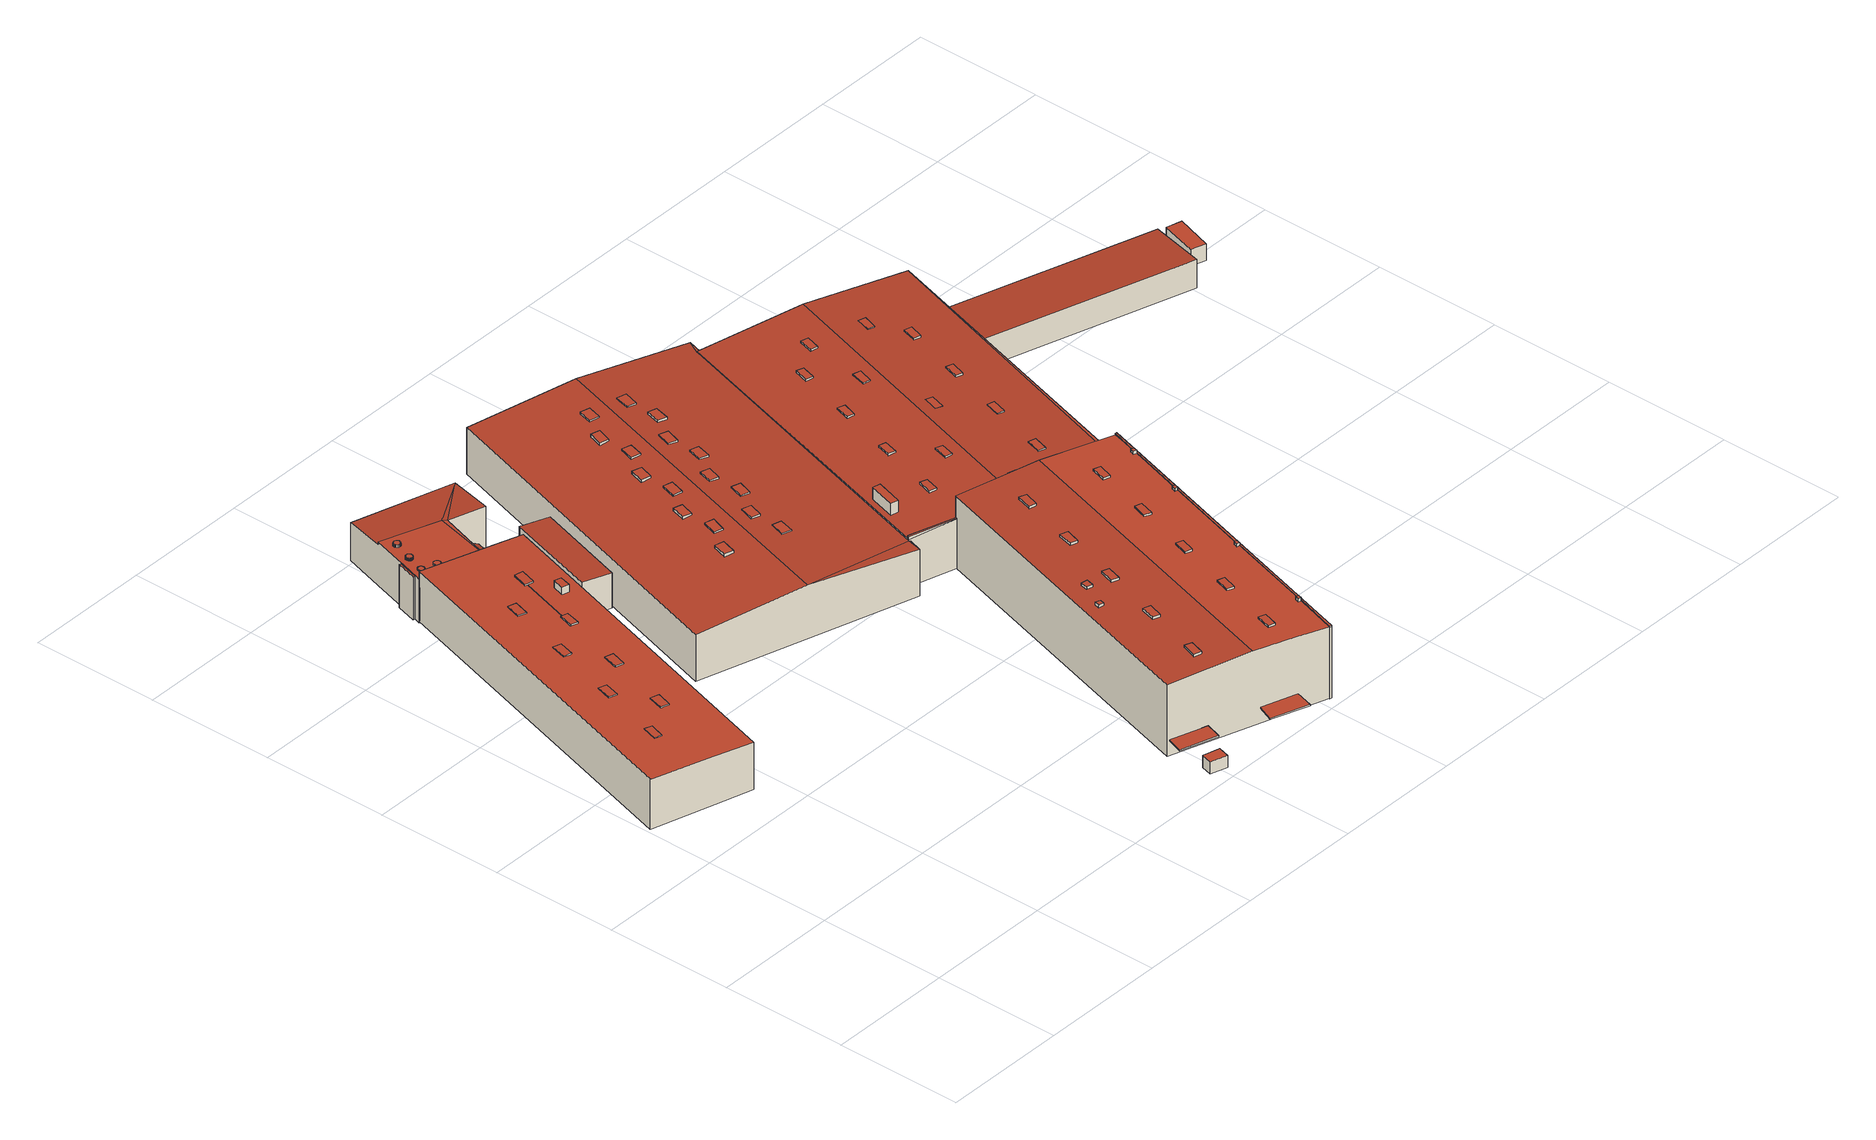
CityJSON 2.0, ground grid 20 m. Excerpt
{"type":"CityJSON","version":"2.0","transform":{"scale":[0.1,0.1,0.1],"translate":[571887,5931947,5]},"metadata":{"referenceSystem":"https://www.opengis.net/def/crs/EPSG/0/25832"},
"CityObjects":{
"building1":{"type":"Building","attributes":{"Grundfläche 2D":"918.687516","Grundhöhe NN":"5.700"},"children":["building1-1","building1-2","building1-3","building1-4","building1-5","building1-6","building1-7","building1-8","building1-9"],"geometry":[{"type":"Solid","lod":"3","boundaries":[[[[0,1,0,2]],[[3,4,5,6,7,6,8,9,10,11],[0,2,0,1]],[[12,13,9,8,6,5,4,14,15]],[[10,9,13,16]],[[3,11,10,16,17]],[[4,3,17,14]],[[16,13,12,15,14,17]]]],"semantics":{"surfaces":[{"type":"RoofSurface"},{"type":"WallSurface"},{"type":"GroundSurface"}],"values":[[0,0,1,1,1,1,2]]}}]},
"building1-1":{"type":"BuildingInstallation","parents":["building1"],"geometry":[{"type":"MultiSurface","lod":"3","boundaries":[[[18,19,20,21]],[[22,23,19,18]],[[21,20,24,25]],[[25,22,18,21]],[[20,19,23,24]]],"semantics":{"surfaces":[{"type":"RoofSurface"},{"type":"WallSurface"}],"values":[0,1,1,1,1]}}]},
"building1-2":{"type":"BuildingInstallation","parents":["building1"],"geometry":[{"type":"MultiSurface","lod":"3","boundaries":[[[26,27,28,29]],[[29,28,30,31]],[[26,29,31,32]],[[27,26,32,33]],[[28,27,33,30]]],"semantics":{"surfaces":[{"type":"RoofSurface"},{"type":"WallSurface"}],"values":[0,1,1,1,1]}}]},
"building1-3":{"type":"BuildingInstallation","parents":["building1"],"geometry":[{"type":"MultiSurface","lod":"3","boundaries":[[[34,35,36,37]],[[37,36,38,39]],[[34,37,39,40]],[[35,34,40,41]],[[36,35,41,38]]],"semantics":{"surfaces":[{"type":"RoofSurface"},{"type":"WallSurface"}],"values":[0,1,1,1,1]}}]},
"building1-4":{"type":"BuildingInstallation","parents":["building1"],"geometry":[{"type":"MultiSurface","lod":"3","boundaries":[[[42,43,44,45]],[[45,44,46,47]],[[42,45,47,48]],[[43,42,48,49]],[[44,43,49,46]]],"semantics":{"surfaces":[{"type":"RoofSurface"},{"type":"WallSurface"}],"values":[0,1,1,1,1]}}]},
"building1-5":{"type":"BuildingInstallation","parents":["building1"],"geometry":[{"type":"MultiSurface","lod":"3","boundaries":[[[50,51,52,53]],[[53,52,54,55]],[[50,53,55,56]],[[51,50,56,57]],[[52,51,57,54]]],"semantics":{"surfaces":[{"type":"RoofSurface"},{"type":"WallSurface"}],"values":[0,1,1,1,1]}}]},
"building1-6":{"type":"BuildingInstallation","parents":["building1"],"geometry":[{"type":"MultiSurface","lod":"3","boundaries":[[[58,59,60,61,62,63]],[[64,61,60,59,65,2]],[[64,66,62,61]],[[66,0,67,58,63,62]],[[59,58,67,65]]],"semantics":{"surfaces":[{"type":"RoofSurface"},{"type":"WallSurface"}],"values":[0,1,1,1,1]}}]},
"building1-7":{"type":"BuildingInstallation","parents":["building1"],"geometry":[{"type":"MultiSurface","lod":"3","boundaries":[[[68,69,70,71,72,73,74]],[[75,76,72,71,70,69,77,1]],[[73,72,76,78]],[[79,68,74,73,78,80]],[[69,68,79,77]]],"semantics":{"surfaces":[{"type":"RoofSurface"},{"type":"WallSurface"}],"values":[0,1,1,1,1]}}]},
"building1-8":{"type":"BuildingInstallation","parents":["building1"],"geometry":[{"type":"MultiSurface","lod":"3","boundaries":[[[81,82,83,84]],[[82,81,85,86]],[[86,87,83,82]],[[84,83,87,88]],[[88,85,81,84]]],"semantics":{"surfaces":[{"type":"RoofSurface"},{"type":"WallSurface"}],"values":[0,1,1,1,1]}}]},
"building1-9":{"type":"BuildingInstallation","parents":["building1"],"geometry":[{"type":"MultiSurface","lod":"3","boundaries":[[[89,90,91,92,93,94]],[[92,91,95,96]],[[96,97,93,92]],[[97,7,98,99,90,89,94,93]],[[99,95,91,90]]],"semantics":{"surfaces":[{"type":"RoofSurface"},{"type":"WallSurface"}],"values":[0,1,1,1,1]}}]},
"building2":{"type":"Building","attributes":{"Grundfläche 2D":"220.864848","Grundhöhe NN":"5.452"},"children":["building2-1","building2-2","building2-3","building2-4"],"geometry":[{"type":"Solid","lod":"3","boundaries":[[[[100,101,102,103]],[[104,105,106]],[[107,102,108,106,105,109,110]],[[111,102,107]],[[112,103,111]],[[103,102,111]],[[113,114,115,116]],[[101,108,102]],[[117,118,119,106,108,101,100]],[[106,119,120,114,104]],[[114,113,105]],[[114,105,104]],[[110,109,105,113,121,122]],[[107,110,122,123]],[[111,107,123,124]],[[112,111,124,125]],[[103,112,125,126]],[[100,103,126,117]],[[115,114,120,127]],[[116,115,127,128]],[[113,116,128,121]],[[126,125,124,123,122,121,128,127,120,119,118,117]]]],"semantics":{"surfaces":[{"type":"RoofSurface"},{"type":"WallSurface"},{"type":"GroundSurface"}],"values":[[0,0,0,0,0,0,0,1,1,1,1,1,1,1,1,1,1,1,1,1,1,2]]}}]},
"building2-1":{"type":"BuildingInstallation","parents":["building2"],"geometry":[{"type":"MultiSurface","lod":"3","boundaries":[[[129,130,131,132,133,134,135,136,137,138,139,140,141,142,143,144,145,146,147,148,149,150,151,152,153,154,155,156,157,158,159,160,161,162,163,164]],[[134,133,165,166]],[[135,134,166,167]],[[136,135,167,168]],[[132,131,169,170]],[[133,132,170,165]],[[137,136,168,171]],[[138,137,171,172]],[[139,138,172,173]],[[140,139,173,174]],[[141,140,174,175]],[[142,141,175,176]],[[143,142,176,177]],[[144,143,177,178]],[[145,144,178,179]],[[146,145,179,180]],[[147,146,180,181]],[[148,147,181,182]],[[149,148,182,183]],[[150,149,183,184]],[[151,150,184,185]],[[152,151,185,186]],[[153,152,186,187]],[[154,153,187,188]],[[155,154,188,189]],[[156,155,189,190]],[[157,156,190,191]],[[158,157,191,192]],[[159,158,192,193]],[[160,159,193,194]],[[161,160,194,195]],[[162,161,195,196]],[[163,162,196,197]],[[164,163,197,198]],[[129,164,198,199]],[[130,129,199,200]],[[131,130,200,169]]],"semantics":{"surfaces":[{"type":"RoofSurface"},{"type":"WallSurface"}],"values":[0,1,1,1,1,1,1,1,1,1,1,1,1,1,1,1,1,1,1,1,1,1,1,1,1,1,1,1,1,1,1,1,1,1,1,1,1]}}]},
"building2-2":{"type":"BuildingInstallation","parents":["building2"],"geometry":[{"type":"MultiSurface","lod":"3","boundaries":[[[201,202,203,204,205,206,207,208,209,210,211,212,213,214,215,216,217,218,219,220,221,222,223,224,225,226,227,228,229,230,231,232,233]],[[216,215,234,235]],[[217,216,235,236]],[[218,217,236,237]],[[219,218,237,238]],[[220,219,238,239]],[[208,207,240,241]],[[209,208,241,242]],[[210,209,242,243]],[[211,210,243,244]],[[207,206,245,240]],[[212,211,244,246]],[[213,212,246,247]],[[214,213,247,248]],[[215,214,248,234]],[[221,220,239,249]],[[222,221,249,250]],[[223,222,250,251]],[[224,223,251,252]],[[225,224,252,253]],[[226,225,253,254]],[[227,226,254,255]],[[228,227,255,256]],[[229,228,256,257]],[[230,229,257,258]],[[231,230,258,259]],[[232,231,259,260]],[[233,232,260,261]],[[201,233,261,262]],[[202,201,262,263]],[[203,202,263,264]],[[204,203,264,265]],[[205,204,265,266]],[[206,205,266,245]]],"semantics":{"surfaces":[{"type":"RoofSurface"},{"type":"WallSurface"}],"values":[0,1,1,1,1,1,1,1,1,1,1,1,1,1,1,1,1,1,1,1,1,1,1,1,1,1,1,1,1,1,1,1,1,1]}}]},
"building2-3":{"type":"BuildingInstallation","parents":["building2"],"geometry":[{"type":"MultiSurface","lod":"3","boundaries":[[[267,268,269,270,271,272,273,274,275,276,277,278,279,280,281,282,283,284,285,286,287,288,289,290,291,292,293,294,295,296,297,298,299,300]],[[276,275,301,302]],[[277,276,302,303]],[[274,273,304,305]],[[275,274,305,301]],[[278,277,303,306]],[[279,278,306,307]],[[280,279,307,308]],[[281,280,308,309]],[[282,281,309,310]],[[283,282,310,311]],[[284,283,311,312]],[[285,284,312,313]],[[286,285,313,314]],[[287,286,314,315]],[[288,287,315,316]],[[289,288,316,317]],[[290,289,317,318]],[[291,290,318,319]],[[292,291,319,320]],[[293,292,320,321]],[[294,293,321,322]],[[323,295,294,322]],[[296,295,323,324]],[[297,296,324,325]],[[298,297,325,326]],[[299,298,326,327]],[[300,299,327,328]],[[267,300,328,329]],[[268,267,329,330]],[[269,268,330,331]],[[270,269,331,332]],[[271,270,332,333]],[[272,271,333,334]],[[273,272,334,304]]],"semantics":{"surfaces":[{"type":"RoofSurface"},{"type":"WallSurface"}],"values":[0,1,1,1,1,1,1,1,1,1,1,1,1,1,1,1,1,1,1,1,1,1,1,1,1,1,1,1,1,1,1,1,1,1,1]}}]},
"building2-4":{"type":"BuildingInstallation","parents":["building2"],"geometry":[{"type":"MultiSurface","lod":"3","boundaries":[[[335,336,337,338,339,340,341,342,343,344,345,346,347,348,349,350,351,352,353,354,355,356,357,358,359,360,361,362,363,364,365,366,367,368,369,370,371]],[[338,337,372,373]],[[339,338,373,374]],[[335,371,375,376]],[[336,335,376,377]],[[337,336,377,372]],[[340,339,374,378]],[[341,340,378,379]],[[342,341,379,380]],[[343,342,380,381]],[[344,343,381,382]],[[345,344,382,383]],[[346,345,383,384]],[[347,346,384,385]],[[348,347,385,386]],[[349,348,386,387]],[[350,349,387,388]],[[351,350,388,389]],[[352,351,389,390]],[[353,352,390,391]],[[354,353,391,392]],[[355,354,392,393]],[[356,355,393,394]],[[357,356,394,395]],[[358,357,395,396]],[[359,358,396,397]],[[360,359,397,398]],[[361,360,398,399]],[[362,361,399,400]],[[363,362,400,401]],[[364,363,401,402]],[[365,364,402,403]],[[366,365,403,404]],[[367,366,404,405]],[[368,367,405,406]],[[369,368,406,407]],[[370,369,407,408]],[[371,370,408,375]]],"semantics":{"surfaces":[{"type":"RoofSurface"},{"type":"WallSurface"}],"values":[0,1,1,1,1,1,1,1,1,1,1,1,1,1,1,1,1,1,1,1,1,1,1,1,1,1,1,1,1,1,1,1,1,1,1,1,1,1]}}]},
"building3":{"type":"Building","attributes":{"Grundfläche 2D":"4.993807","Grundhöhe NN":"5.736"},"geometry":[{"type":"Solid","lod":"3","boundaries":[[[[409,410,411,412]],[[413,414,412,411]],[[414,415,409,412]],[[415,416,410,409]],[[416,413,411,410]],[[416,415,414,413]]]],"semantics":{"surfaces":[{"type":"RoofSurface"},{"type":"WallSurface"},{"type":"GroundSurface"}],"values":[[0,1,1,1,1,2]]}}]},
"building4":{"type":"Building","attributes":{"Grundfläche 2D":"24.287806","Grundhöhe NN":"5.452"},"geometry":[{"type":"Solid","lod":"3","boundaries":[[[[417,418,419,420]],[[421,417,420,422]],[[422,420,419,423,424]],[[421,422,424,425]],[[418,417,421,425,426]],[[419,418,426,423]],[[424,423,426,425]]]],"semantics":{"surfaces":[{"type":"RoofSurface"},{"type":"WallSurface"},{"type":"GroundSurface"}],"values":[[0,0,1,1,1,1,2]]}}]},
"building5":{"type":"Building","attributes":{"Grundfläche 2D":"72.768416","Grundhöhe NN":"5.258"},"geometry":[{"type":"Solid","lod":"3","boundaries":[[[[427,428,429,430]],[[431,432,430,429]],[[432,433,427,430]],[[433,434,428,427]],[[434,431,429,428]],[[434,433,432,431]]]],"semantics":{"surfaces":[{"type":"RoofSurface"},{"type":"WallSurface"},{"type":"GroundSurface"}],"values":[[0,1,1,1,1,2]]}}]},
"building6":{"type":"Building","attributes":{"Grundfläche 2D":"1961.224325","Grundhöhe NN":"5.596"},"children":["building6-1","building6-2","building6-3","building6-4","building6-5","building6-6","building6-7","building6-8","building6-9","building6-10","building6-11","building6-12","building6-13","building6-14","building6-15","building6-16"],"geometry":[{"type":"Solid","lod":"3","boundaries":[[[[435,436,437]],[[438,439,440,436,435]],[[438,441,442,439]],[[443,440,439]],[[444,440,443]],[[435,437,445,446]],[[441,438,435,446,447]],[[442,441,447,448]],[[443,439,442,448,449]],[[444,443,449,450]],[[440,444,450,451]],[[436,440,451,452]],[[437,436,452,445]],[[445,452,451,450,449,448,447,446]]]],"semantics":{"surfaces":[{"type":"RoofSurface"},{"type":"WallSurface"},{"type":"GroundSurface"}],"values":[[0,0,0,0,0,1,1,1,1,1,1,1,1,2]]}}]},
"building6-1":{"type":"BuildingInstallation","parents":["building6"],"geometry":[{"type":"MultiSurface","lod":"3","boundaries":[[[453,454,455,456]],[[456,455,457,458]],[[453,456,458,459]],[[454,453,459,460]],[[455,454,460,457]]],"semantics":{"surfaces":[{"type":"RoofSurface"},{"type":"WallSurface"}],"values":[0,1,1,1,1]}}]},
"building6-2":{"type":"BuildingInstallation","parents":["building6"],"geometry":[{"type":"MultiSurface","lod":"3","boundaries":[[[461,462,463,464]],[[464,463,465,466]],[[461,464,466,467]],[[462,461,467,468]],[[463,462,468,465]]],"semantics":{"surfaces":[{"type":"RoofSurface"},{"type":"WallSurface"}],"values":[0,1,1,1,1]}}]},
"building6-3":{"type":"BuildingInstallation","parents":["building6"],"geometry":[{"type":"MultiSurface","lod":"3","boundaries":[[[469,470,471,472]],[[472,471,473,474]],[[469,472,474,475]],[[470,469,475,476]],[[471,470,476,473]]],"semantics":{"surfaces":[{"type":"RoofSurface"},{"type":"WallSurface"}],"values":[0,1,1,1,1]}}]},
"building6-4":{"type":"BuildingInstallation","parents":["building6"],"geometry":[{"type":"MultiSurface","lod":"3","boundaries":[[[477,478,479,480]],[[480,479,481,482]],[[477,480,482,483]],[[478,477,483,484]],[[479,478,484,481]]],"semantics":{"surfaces":[{"type":"RoofSurface"},{"type":"WallSurface"}],"values":[0,1,1,1,1]}}]},
"building6-5":{"type":"BuildingInstallation","parents":["building6"],"geometry":[{"type":"MultiSurface","lod":"3","boundaries":[[[485,486,487,488]],[[488,487,489,490]],[[485,488,490,491]],[[486,485,491,492]],[[487,486,492,489]]],"semantics":{"surfaces":[{"type":"RoofSurface"},{"type":"WallSurface"}],"values":[0,1,1,1,1]}}]},
"building6-6":{"type":"BuildingInstallation","parents":["building6"],"geometry":[{"type":"MultiSurface","lod":"3","boundaries":[[[493,494,495,496]],[[496,495,497,498]],[[493,496,498,499]],[[494,493,499,500]],[[495,494,500,497]]],"semantics":{"surfaces":[{"type":"RoofSurface"},{"type":"WallSurface"}],"values":[0,1,1,1,1]}}]},
"building6-7":{"type":"BuildingInstallation","parents":["building6"],"geometry":[{"type":"MultiSurface","lod":"3","boundaries":[[[501,502,503,504]],[[504,503,505,506]],[[501,504,506,507]],[[502,501,507,508]],[[503,502,508,505]]],"semantics":{"surfaces":[{"type":"RoofSurface"},{"type":"WallSurface"}],"values":[0,1,1,1,1]}}]},
"building6-8":{"type":"BuildingInstallation","parents":["building6"],"geometry":[{"type":"MultiSurface","lod":"3","boundaries":[[[509,510,511,512]],[[512,511,513,514]],[[509,512,514,515]],[[510,509,515,516]],[[511,510,516,513]]],"semantics":{"surfaces":[{"type":"RoofSurface"},{"type":"WallSurface"}],"values":[0,1,1,1,1]}}]},
"building6-9":{"type":"BuildingInstallation","parents":["building6"],"geometry":[{"type":"MultiSurface","lod":"3","boundaries":[[[517,518,519,520]],[[520,519,521,522]],[[522,523,517,520]],[[518,517,523,524]],[[524,521,519,518]]],"semantics":{"surfaces":[{"type":"RoofSurface"},{"type":"WallSurface"}],"values":[0,1,1,1,1]}}]},
"building6-10":{"type":"BuildingInstallation","parents":["building6"],"geometry":[{"type":"MultiSurface","lod":"3","boundaries":[[[525,526,527,528]],[[528,527,529,530]],[[525,528,530,531]],[[526,525,531,532]],[[527,526,532,529]]],"semantics":{"surfaces":[{"type":"RoofSurface"},{"type":"WallSurface"}],"values":[0,1,1,1,1]}}]},
"building6-11":{"type":"BuildingInstallation","parents":["building6"],"geometry":[{"type":"MultiSurface","lod":"3","boundaries":[[[533,534,535,536]],[[536,535,537,538]],[[533,536,538,539]],[[534,533,539,540]],[[535,534,540,537]]],"semantics":{"surfaces":[{"type":"RoofSurface"},{"type":"WallSurface"}],"values":[0,1,1,1,1]}}]},
"building6-12":{"type":"BuildingInstallation","parents":["building6"],"geometry":[{"type":"MultiSurface","lod":"3","boundaries":[[[541,542,543,544]],[[544,543,545,546]],[[541,544,546,547]],[[542,541,547,548]],[[543,542,548,545]]],"semantics":{"surfaces":[{"type":"RoofSurface"},{"type":"WallSurface"}],"values":[0,1,1,1,1]}}]},
"building6-13":{"type":"BuildingInstallation","parents":["building6"],"geometry":[{"type":"MultiSurface","lod":"3","boundaries":[[[549,550,551,552]],[[552,551,553,554]],[[549,552,554,555]],[[550,549,555,556]],[[551,550,556,553]]],"semantics":{"surfaces":[{"type":"RoofSurface"},{"type":"WallSurface"}],"values":[0,1,1,1,1]}}]},
"building6-14":{"type":"BuildingInstallation","parents":["building6"],"geometry":[{"type":"MultiSurface","lod":"3","boundaries":[[[557,558,559,560]],[[560,559,561,562]],[[557,560,562,563]],[[558,557,563,564]],[[559,558,564,561]]],"semantics":{"surfaces":[{"type":"RoofSurface"},{"type":"WallSurface"}],"values":[0,1,1,1,1]}}]},
"building6-15":{"type":"BuildingInstallation","parents":["building6"],"geometry":[{"type":"MultiSurface","lod":"3","boundaries":[[[565,566,567,568]],[[568,567,569,570]],[[565,568,570,571]],[[566,565,571,572]],[[567,566,572,569]]],"semantics":{"surfaces":[{"type":"RoofSurface"},{"type":"WallSurface"}],"values":[0,1,1,1,1]}}]},
"building6-16":{"type":"BuildingInstallation","parents":["building6"],"geometry":[{"type":"MultiSurface","lod":"3","boundaries":[[[573,574,575,576]],[[576,575,577,578]],[[578,579,573,576]],[[574,573,579,580]],[[580,577,575,574]]],"semantics":{"surfaces":[{"type":"RoofSurface"},{"type":"WallSurface"}],"values":[0,1,1,1,1]}}]},
"building7":{"type":"Building","attributes":{"Grundfläche 2D":"3003.724724","Grundhöhe NN":"5.736"},"children":["building7-1","building7-2","building7-3","building7-4","building7-5","building7-6","building7-7","building7-8","building7-9","building7-10","building7-11","building7-12","building7-13","building7-14","building7-15","building7-16","building7-17","building7-18","building7-19","building7-20","building7-21","building7-22","building7-23","building7-24","building7-25","building7-26","building7-27","building7-28","building7-29","building7-30","building7-31","building7-32","building7-33","building7-34"],"geometry":[{"type":"MultiSurface","lod":"3","boundaries":[[[581,582,583,584,585,586,587,588,589,590,591,592,593]],[[594,595,596]],[[595,594,597,598,599]],[[600,601,602,598,597,603,604,605,606]],[[607,608,609,610,611,612,613,614,615,616,617,618,619,620,621,622,623]],[[624,625,626,627,623,622]],[[596,595,628]],[[629,621,581,593]],[[621,620,619,582,581]],[[587,614,613,588]],[[615,586,585,616]],[[618,617,584,583]],[[630,591,590,589,610,609,608]],[[630,631,592,591]],[[631,629,593,592]],[[602,625,624,622,621,595,599,598]],[[629,628,595,621]],[[600,632,633,627,626,625,602,601]],[[608,607,623,627,633,634]],[[630,608,634,635]],[[631,630,635,636]],[[631,636,637,628,629]],[[596,628,637,638]],[[594,596,638,639]],[[604,603,597,594,639,640]],[[606,605,604,640,641]],[[600,606,641,632]],[[641,640,639,638,637,636,635,634,633,632]]],"semantics":{"surfaces":[{"type":"RoofSurface"},{"type":"WallSurface"},{"type":"GroundSurface"}],"values":[0,0,0,0,0,0,0,1,1,1,1,1,1,1,1,1,1,1,1,1,1,1,1,1,1,1,1,2]}}]},
"building7-1":{"type":"BuildingInstallation","parents":["building7"],"geometry":[{"type":"MultiSurface","lod":"3","boundaries":[[[642,643,644,645]],[[645,644,646,647]],[[642,645,647,648]],[[643,642,648,649]],[[644,643,649,646]]],"semantics":{"surfaces":[{"type":"RoofSurface"},{"type":"WallSurface"}],"values":[0,1,1,1,1]}}]},
"building7-2":{"type":"BuildingInstallation","parents":["building7"],"geometry":[{"type":"MultiSurface","lod":"3","boundaries":[[[650,651,652,653]],[[653,652,654,655]],[[650,653,655,656]],[[651,650,656,657]],[[652,651,657,654]]],"semantics":{"surfaces":[{"type":"RoofSurface"},{"type":"WallSurface"}],"values":[0,1,1,1,1]}}]},
"building7-3":{"type":"BuildingInstallation","parents":["building7"],"geometry":[{"type":"MultiSurface","lod":"3","boundaries":[[[658,659,660,661]],[[661,660,662,663]],[[658,661,663,664]],[[659,658,664,665]],[[660,659,665,662]]],"semantics":{"surfaces":[{"type":"RoofSurface"},{"type":"WallSurface"}],"values":[0,1,1,1,1]}}]},
"building7-4":{"type":"BuildingInstallation","parents":["building7"],"geometry":[{"type":"MultiSurface","lod":"3","boundaries":[[[666,667,668,669]],[[668,670,669]],[[667,666,671]],[[671,670,668,667]]],"semantics":{"surfaces":[{"type":"RoofSurface"},{"type":"WallSurface"}],"values":[0,1,1,1]}}]},
"building7-5":{"type":"BuildingInstallation","parents":["building7"],"geometry":[{"type":"MultiSurface","lod":"3","boundaries":[[[672,673,674,675]],[[675,674,676,677]],[[672,675,677,678]],[[678,679,673,672]],[[679,676,674,673]]],"semantics":{"surfaces":[{"type":"RoofSurface"},{"type":"WallSurface"}],"values":[0,1,1,1,1]}}]},
"building7-6":{"type":"BuildingInstallation","parents":["building7"],"geometry":[{"type":"MultiSurface","lod":"3","boundaries":[[[680,681,682,683]],[[684,685,681,680]],[[686,682,681,685,687]],[[683,682,686,688]],[[688,684,680,683]]],"semantics":{"surfaces":[{"type":"RoofSurface"},{"type":"WallSurface"}],"values":[0,1,1,1,1]}}]},
"building7-7":{"type":"BuildingInstallation","parents":["building7"],"geometry":[{"type":"MultiSurface","lod":"3","boundaries":[[[689,690,691,692]],[[693,690,689,694,695]],[[696,691,690,693]],[[696,697,692,691]],[[697,694,689,692]]],"semantics":{"surfaces":[{"type":"RoofSurface"},{"type":"WallSurface"}],"values":[0,1,1,1,1]}}]},
"building7-8":{"type":"BuildingInstallation","parents":["building7"],"geometry":[{"type":"MultiSurface","lod":"3","boundaries":[[[698,699,700,701]],[[701,700,702,703]],[[698,701,703,704]],[[699,698,704,705]],[[700,699,705,702]]],"semantics":{"surfaces":[{"type":"RoofSurface"},{"type":"WallSurface"}],"values":[0,1,1,1,1]}}]},
"building7-9":{"type":"BuildingInstallation","parents":["building7"],"geometry":[{"type":"MultiSurface","lod":"3","boundaries":[[[706,707,708,709]],[[709,708,710,711]],[[706,709,711,712]],[[707,706,712,713]],[[708,707,713,710]]],"semantics":{"surfaces":[{"type":"RoofSurface"},{"type":"WallSurface"}],"values":[0,1,1,1,1]}}]},
"building7-10":{"type":"BuildingInstallation","parents":["building7"],"geometry":[{"type":"MultiSurface","lod":"3","boundaries":[[[714,715,716,717]],[[717,716,718,719]],[[714,717,719,720]],[[715,714,720,721]],[[716,715,721,718]]],"semantics":{"surfaces":[{"type":"RoofSurface"},{"type":"WallSurface"}],"values":[0,1,1,1,1]}}]},
"building7-11":{"type":"BuildingInstallation","parents":["building7"],"geometry":[{"type":"MultiSurface","lod":"3","boundaries":[[[722,723,724,725]],[[725,724,726,727]],[[722,725,727,728]],[[723,722,728,729]],[[724,723,729,726]]],"semantics":{"surfaces":[{"type":"RoofSurface"},{"type":"WallSurface"}],"values":[0,1,1,1,1]}}]},
"building7-12":{"type":"BuildingInstallation","parents":["building7"],"geometry":[{"type":"MultiSurface","lod":"3","boundaries":[[[730,731,732,733]],[[605,606,731,730]],[[606,600,732,731]],[[601,733,732,600]],[[730,733,601,605]]],"semantics":{"surfaces":[{"type":"RoofSurface"},{"type":"WallSurface"}],"values":[0,1,1,1,1]}}]},
"building7-13":{"type":"BuildingInstallation","parents":["building7"],"geometry":[{"type":"MultiSurface","lod":"3","boundaries":[[[734,735,736,737]],[[737,736,738,739]],[[734,737,739,740]],[[735,734,740,741]],[[736,735,741,738]]],"semantics":{"surfaces":[{"type":"RoofSurface"},{"type":"WallSurface"}],"values":[0,1,1,1,1]}}]},
"building7-14":{"type":"BuildingInstallation","parents":["building7"],"geometry":[{"type":"MultiSurface","lod":"3","boundaries":[[[742,743,744,745]],[[745,744,746,747]],[[742,745,747,748]],[[743,742,748,749]],[[744,743,749,746]]],"semantics":{"surfaces":[{"type":"RoofSurface"},{"type":"WallSurface"}],"values":[0,1,1,1,1]}}]},
"building7-15":{"type":"BuildingInstallation","parents":["building7"],"geometry":[{"type":"MultiSurface","lod":"3","boundaries":[[[750,751,752,753]],[[753,752,754,755]],[[750,753,755,756]],[[751,750,756,757]],[[752,751,757,754]]],"semantics":{"surfaces":[{"type":"RoofSurface"},{"type":"WallSurface"}],"values":[0,1,1,1,1]}}]},
"building7-16":{"type":"BuildingInstallation","parents":["building7"],"geometry":[{"type":"MultiSurface","lod":"3","boundaries":[[[758,759,760,761]],[[761,760,762,763]],[[758,761,763,764]],[[759,758,764,765]],[[760,759,765,762]]],"semantics":{"surfaces":[{"type":"RoofSurface"},{"type":"WallSurface"}],"values":[0,1,1,1,1]}}]},
"building7-17":{"type":"BuildingInstallation","parents":["building7"],"geometry":[{"type":"MultiSurface","lod":"3","boundaries":[[[766,767,768,769]],[[769,768,770,771]],[[766,769,771,772]],[[767,766,772,773]],[[768,767,773,770]]],"semantics":{"surfaces":[{"type":"RoofSurface"},{"type":"WallSurface"}],"values":[0,1,1,1,1]}}]},
"building7-18":{"type":"BuildingInstallation","parents":["building7"],"geometry":[{"type":"MultiSurface","lod":"3","boundaries":[[[774,775,776,777]],[[777,776,778,779]],[[774,777,779,780]],[[775,774,780,781]],[[776,775,781,778]]],"semantics":{"surfaces":[{"type":"RoofSurface"},{"type":"WallSurface"}],"values":[0,1,1,1,1]}}]},
"building7-19":{"type":"BuildingInstallation","parents":["building7"],"geometry":[{"type":"MultiSurface","lod":"3","boundaries":[[[782,783,784,785,786]],[[589,588,784,783]],[[787,785,784,588,613]],[[787,788,789,782,786,785]],[[610,589,783,782,789]]],"semantics":{"surfaces":[{"type":"RoofSurface"},{"type":"WallSurface"}],"values":[0,1,1,1,1]}}]},
"building7-20":{"type":"BuildingInstallation","parents":["building7"],"geometry":[{"type":"MultiSurface","lod":"3","boundaries":[[[790,791,792,793]],[[793,792,794,795]],[[790,793,795,796]],[[791,790,796,797]],[[792,791,797,794]]],"semantics":{"surfaces":[{"type":"RoofSurface"},{"type":"WallSurface"}],"values":[0,1,1,1,1]}}]},
"building7-21":{"type":"BuildingInstallation","parents":["building7"],"geometry":[{"type":"MultiSurface","lod":"3","boundaries":[[[798,799,800,801]],[[801,800,802,803]],[[798,801,803,804]],[[804,805,799,798]],[[800,799,805,802]]],"semantics":{"surfaces":[{"type":"RoofSurface"},{"type":"WallSurface"}],"values":[0,1,1,1,1]}}]},
"building7-22":{"type":"BuildingInstallation","parents":["building7"],"geometry":[{"type":"MultiSurface","lod":"3","boundaries":[[[806,807,808,809]],[[809,808,810,811]],[[806,809,811,812]],[[807,806,812,813]],[[808,807,813,810]]],"semantics":{"surfaces":[{"type":"RoofSurface"},{"type":"WallSurface"}],"values":[0,1,1,1,1]}}]},
"building7-23":{"type":"BuildingInstallation","parents":["building7"],"geometry":[{"type":"MultiSurface","lod":"3","boundaries":[[[814,815,816,817]],[[818,817,816,582,619]],[[814,817,818,819]],[[618,583,815,814,819]],[[583,582,816,815]]],"semantics":{"surfaces":[{"type":"RoofSurface"},{"type":"WallSurface"}],"values":[0,1,1,1,1]}}]},
"building7-24":{"type":"BuildingInstallation","parents":["building7"],"geometry":[{"type":"MultiSurface","lod":"3","boundaries":[[[820,821,822,823]],[[823,822,824,825]],[[820,823,825,826]],[[821,820,826,827]],[[822,821,827,824]]],"semantics":{"surfaces":[{"type":"RoofSurface"},{"type":"WallSurface"}],"values":[0,1,1,1,1]}}]},
"building7-25":{"type":"BuildingInstallation","parents":["building7"],"geometry":[{"type":"MultiSurface","lod":"3","boundaries":[[[828,829,830,831]],[[832,833,831,830]],[[828,831,833,834]],[[834,835,829,828]],[[830,829,835,832]]],"semantics":{"surfaces":[{"type":"RoofSurface"},{"type":"WallSurface"}],"values":[0,1,1,1,1]}}]},
"building7-26":{"type":"BuildingInstallation","parents":["building7"],"geometry":[{"type":"MultiSurface","lod":"3","boundaries":[[[836,837,838,839]],[[585,584,839,838]],[[840,836,839,584,617]],[[840,841,837,836]],[[616,585,838,837,841]]],"semantics":{"surfaces":[{"type":"RoofSurface"},{"type":"WallSurface"}],"values":[0,1,1,1,1]}}]},
"building7-27":{"type":"BuildingInstallation","parents":["building7"],"geometry":[{"type":"MultiSurface","lod":"3","boundaries":[[[842,843,844,845]],[[845,844,846,847]],[[842,845,847,848]],[[843,842,848,849]],[[844,843,849,846]]],"semantics":{"surfaces":[{"type":"RoofSurface"},{"type":"WallSurface"}],"values":[0,1,1,1,1]}}]},
"building7-28":{"type":"BuildingInstallation","parents":["building7"],"geometry":[{"type":"MultiSurface","lod":"3","boundaries":[[[850,851,852,853]],[[854,853,852,586,615]],[[854,855,850,853]],[[614,587,851,850,855]],[[587,586,852,851]]],"semantics":{"surfaces":[{"type":"RoofSurface"},{"type":"WallSurface"}],"values":[0,1,1,1,1]}}]},
"building7-29":{"type":"BuildingInstallation","parents":["building7"],"geometry":[{"type":"MultiSurface","lod":"3","boundaries":[[[856,857,858,859]],[[859,858,860,861]],[[856,859,861,862]],[[857,856,862,863]],[[858,857,863,860]]],"semantics":{"surfaces":[{"type":"RoofSurface"},{"type":"WallSurface"}],"values":[0,1,1,1,1]}}]},
"building7-30":{"type":"BuildingInstallation","parents":["building7"],"geometry":[{"type":"MultiSurface","lod":"3","boundaries":[[[864,865,866,867]],[[868,869,867,866]],[[864,867,869,870]],[[870,871,865,864]],[[866,865,871,868]]],"semantics":{"surfaces":[{"type":"RoofSurface"},{"type":"WallSurface"}],"values":[0,1,1,1,1]}}]},
"building7-31":{"type":"BuildingInstallation","parents":["building7"],"geometry":[{"type":"MultiSurface","lod":"3","boundaries":[[[872,873,874,875]],[[875,874,876,877]],[[872,875,877,878]],[[873,872,878,879]],[[874,873,879,876]]],"semantics":{"surfaces":[{"type":"RoofSurface"},{"type":"WallSurface"}],"values":[0,1,1,1,1]}}]},
"building7-32":{"type":"BuildingInstallation","parents":["building7"],"geometry":[{"type":"MultiSurface","lod":"3","boundaries":[[[880,881,882,883]],[[883,882,884,885]],[[880,883,885,886]],[[881,880,886,887]],[[882,881,887,884]]],"semantics":{"surfaces":[{"type":"RoofSurface"},{"type":"WallSurface"}],"values":[0,1,1,1,1]}}]},
"building7-33":{"type":"BuildingInstallation","parents":["building7"],"geometry":[{"type":"MultiSurface","lod":"3","boundaries":[[[888,889,890,891]],[[892,893,891,890]],[[893,894,888,891]],[[894,895,889,888]],[[895,892,890,889]],[[895,894,893,892]]],"semantics":{"surfaces":[{"type":"RoofSurface"},{"type":"WallSurface"},{"type":"OuterCeilingSurface"}],"values":[0,1,1,1,1,2]}}]},
"building7-34":{"type":"BuildingInstallation","parents":["building7"],"geometry":[{"type":"MultiSurface","lod":"3","boundaries":[[[896,897,898,899]],[[900,901,899,898]],[[901,902,896,899]],[[902,903,897,896]],[[903,900,898,897]],[[903,902,901,900]]],"semantics":{"surfaces":[{"type":"RoofSurface"},{"type":"WallSurface"},{"type":"OuterCeilingSurface"}],"values":[0,1,1,1,1,2]}}]},
"building8":{"type":"Building","attributes":{"Grundfläche 2D":"337.822903","Grundhöhe NN":"5.736"},"geometry":[{"type":"Solid","lod":"3","boundaries":[[[[904,905,906,907,908]],[[906,905,904,909,910]],[[911,907,906,910]],[[908,907,911,912]],[[904,908,912,909]],[[910,909,912,911]]]],"semantics":{"surfaces":[{"type":"RoofSurface"},{"type":"WallSurface"},{"type":"GroundSurface"}],"values":[[0,1,1,1,1,2]]}}]},
"building9":{"type":"Building","attributes":{"Grundfläche 2D":"14.892740","Grundhöhe NN":"5.736"},"geometry":[{"type":"Solid","lod":"3","boundaries":[[[[913,914,915,916]],[[917,918,916,915]],[[918,919,913,916]],[[919,920,914,913]],[[920,917,915,914]],[[920,919,918,917]]]],"semantics":{"surfaces":[{"type":"RoofSurface"},{"type":"WallSurface"},{"type":"GroundSurface"}],"values":[[0,1,1,1,1,2]]}}]}
},
"vertices":[
[234,917,86],[210,835,86],[241,941,86],[161,1043,89],[3,506,89],[5,505,89],[102,477,86],[139,601,86],[104,476,86],[161,460,84],[319,997,84],[263,1014,86],[102,477,7],[161,460,7],[3,506,7],[5,505,7],[319,997,7],[161,1043,7],
[108,668,89],[121,664,89],[128,688,89],[115,692,89],[108,668,88],[121,664,87],[128,688,87],[115,692,88],
[248,869,97],[259,866,97],[264,884,97],[253,887,97],[264,884,85],[253,887,85],[248,869,85],[259,866,85],
[139,773,89],[152,770,89],[159,794,89],[146,798,89],[159,794,87],[146,798,88],[139,773,88],[152,770,87],
[170,879,89],[183,875,89],[190,899,89],[177,903,89],[190,899,87],[177,903,88],[170,879,88],[183,875,87],
[78,562,89],[89,559,89],[96,582,89],[85,586,89],[96,582,87],[85,586,88],[78,562,88],[89,559,87],
[243,915,89],[250,939,89],[241,941,89],[237,942,89],[230,918,89],[234,917,89],[237,942,86],[250,939,86],[230,918,86],[243,915,86],
[212,810,88],[218,833,88],[210,835,88],[209,836,88],[207,836,88],[200,813,88],[203,813,88],[209,836,86],[207,836,86],[218,833,86],[200,813,86],[212,810,86],[203,813,86],
[188,728,88],[175,732,88],[168,708,88],[181,704,88],[188,728,86],[175,732,86],[168,708,86],[181,704,86],
[141,601,88],[150,598,88],[157,622,88],[144,626,88],[137,602,88],[139,601,88],[157,622,86],[144,626,86],[137,602,86],[141,601,86],[150,598,86],
[209,1204,67],[190,1140,72],[285,1110,73],[367,1157,67],[173,1085,76],[166,1061,76],[174,1084,76],[263,1014,72],[190,1140,76],[164,1053,76],[161,1043,76],[290,1104,73],[348,1087,72],[164,1053,75],[173,1085,75],[170,1086,75],[161,1054,75],[209,1204,5],[190,1140,5],[174,1084,5],[173,1085,5],[164,1053,5],[161,1043,5],[263,1014,5],[290,1104,5],[348,1087,5],[367,1157,5],[170,1086,5],[161,1054,5],
[201,1111,80],[202,1111,80],[203,1111,80],[203,1112,80],[204,1112,80],[204,1113,80],[205,1113,80],[205,1114,80],[205,1115,80],[206,1116,80],[206,1117,80],[205,1117,80],[205,1118,80],[205,1119,80],[204,1119,80],[204,1120,80],[203,1120,80],[202,1121,80],[201,1121,80],[200,1121,80],[199,1121,80],[198,1120,80],[197,1120,80],[197,1119,80],[196,1119,80],[196,1118,80],[195,1117,80],[195,1116,80],[195,1115,80],[196,1115,80],[196,1114,80],[196,1113,80],[197,1112,80],[198,1112,80],[199,1111,80],[200,1111,80],[204,1112,75],[204,1113,75],[205,1113,75],[205,1114,75],[203,1111,75],[203,1112,75],[205,1115,75],[206,1116,75],[206,1117,75],[205,1117,75],[205,1118,75],[205,1119,75],[204,1119,75],[204,1120,75],[203,1120,75],[202,1121,75],[201,1121,75],[200,1121,75],[199,1121,75],[198,1120,75],[197,1120,75],[197,1119,75],[196,1119,75],[196,1118,75],[195,1117,75],[195,1116,75],[195,1115,75],[196,1115,75],[196,1114,75],[196,1113,75],[197,1112,75],[198,1112,75],[199,1111,75],[200,1111,75],[201,1111,75],[202,1111,75],
[201,1044,77],[202,1044,77],[203,1043,77],[204,1043,77],[205,1044,77],[206,1044,77],[207,1044,77],[207,1045,77],[208,1045,77],[208,1046,77],[209,1047,77],[209,1048,77],[209,1049,77],[209,1050,77],[209,1051,77],[208,1051,77],[208,1052,77],[207,1052,77],[207,1053,77],[206,1053,77],[205,1054,77],[204,1054,77],[203,1054,77],[202,1054,77],[201,1053,77],[200,1052,77],[199,1051,77],[199,1050,77],[199,1049,77],[199,1048,77],[199,1047,77],[199,1046,77],[200,1045,77],[209,1051,74],[208,1051,74],[208,1052,74],[207,1052,74],[207,1053,74],[206,1053,74],[207,1044,74],[207,1045,74],[208,1045,74],[208,1046,74],[209,1047,74],[206,1044,74],[209,1048,74],[209,1049,74],[209,1050,74],[205,1054,74],[204,1054,74],[203,1054,74],[202,1054,74],[201,1053,74],[200,1052,74],[199,1051,74],[199,1050,74],[199,1049,74],[199,1048,74],[199,1047,74],[199,1046,74],[200,1045,74],[201,1044,74],[202,1044,74],[203,1043,74],[204,1043,74],[205,1044,74],
[185,1080,80],[186,1080,80],[186,1079,80],[187,1079,80],[188,1079,80],[189,1079,80],[190,1079,80],[191,1080,80],[192,1080,80],[192,1081,80],[193,1082,80],[193,1083,80],[193,1084,80],[193,1085,80],[193,1086,80],[192,1086,80],[192,1087,80],[191,1088,80],[190,1088,80],[190,1089,80],[189,1089,80],[188,1089,80],[187,1089,80],[186,1089,80],[186,1088,80],[185,1088,80],[185,1087,80],[184,1087,80],[184,1086,80],[183,1085,80],[183,1084,80],[183,1083,80],[184,1082,80],[184,1081,80],[192,1080,75],[192,1081,75],[193,1082,75],[190,1079,75],[191,1080,75],[193,1083,75],[193,1084,75],[193,1085,75],[193,1086,75],[192,1086,75],[192,1087,75],[191,1088,75],[190,1088,75],[190,1089,75],[189,1089,75],[188,1089,75],[187,1089,75],[186,1089,75],[186,1088,75],[185,1088,75],[185,1087,75],[184,1087,75],[184,1086,75],[183,1085,75],[183,1084,75],[183,1083,75],[184,1082,75],[184,1081,75],[185,1080,75],[186,1080,75],[186,1079,75],[187,1079,75],[188,1079,75],[189,1079,75],
[182,1051,78],[182,1052,78],[183,1052,78],[184,1053,78],[184,1054,78],[184,1055,78],[185,1055,78],[185,1056,78],[184,1057,78],[184,1058,78],[184,1059,78],[183,1059,78],[183,1060,78],[182,1060,78],[181,1060,78],[181,1061,78],[180,1061,78],[179,1061,78],[178,1061,78],[178,1060,78],[177,1060,78],[176,1060,78],[176,1059,78],[175,1058,78],[175,1057,78],[175,1056,78],[175,1055,78],[175,1054,78],[175,1053,78],[176,1053,78],[176,1052,78],[177,1052,78],[177,1051,78],[178,1051,78],[179,1051,78],[180,1051,78],[181,1051,78],[183,1052,75],[184,1053,75],[184,1054,75],[181,1051,75],[182,1051,75],[182,1052,75],[184,1055,75],[185,1055,75],[185,1056,75],[184,1057,75],[184,1058,75],[184,1059,75],[183,1059,75],[183,1060,75],[182,1060,75],[181,1060,75],[181,1061,75],[180,1061,75],[179,1061,75],[178,1061,75],[178,1060,75],[177,1060,75],[176,1060,75],[176,1059,75],[175,1058,75],[175,1057,75],[175,1056,75],[175,1055,75],[175,1054,75],[175,1053,75],[176,1053,75],[176,1052,75],[177,1052,75],[177,1051,75],[178,1051,75],[179,1051,75],[180,1051,75],
[606,15,27],[611,33,27],[585,40,27],[580,23,27],[585,40,7],[580,23,7],[606,15,7],[611,33,7],
[290,1030,35],[310,1024,24],[328,1082,24],[308,1088,35],[271,1035,24],[289,1094,24],[328,1082,5],[289,1094,5],[271,1035,5],[310,1024,5],
[352,1032,63],[309,887,63],[355,873,60],[398,1018,60],[355,873,3],[398,1018,3],[352,1032,3],[309,887,3],
[795,1113,82],[784,1091,82],[788,1090,82],[622,1164,94],[467,628,94],[642,601,82],[456,1213,82],[297,678,82],[637,578,82],[644,600,82],[788,1090,6],[795,1113,6],[456,1213,6],[297,678,6],[637,578,6],[644,600,6],[642,601,6],[784,1091,6],
[561,879,95],[575,875,95],[582,897,95],[567,901,95],[582,897,92],[567,901,93],[561,879,93],[575,875,92],
[477,799,95],[490,795,95],[498,818,95],[484,822,95],[498,818,93],[484,822,92],[477,799,92],[490,795,93],
[533,992,95],[548,988,95],[554,1010,95],[540,1014,95],[554,1010,93],[540,1014,92],[533,992,92],[548,988,93],
[531,1045,95],[545,1041,95],[552,1063,95],[538,1067,95],[552,1063,92],[538,1067,90],[531,1045,90],[545,1041,92],
[561,1088,95],[576,1084,95],[582,1106,95],[567,1110,95],[582,1106,93],[567,1110,92],[561,1088,92],[576,1084,93],
[534,730,93],[549,726,93],[555,749,93],[541,753,93],[555,749,91],[541,753,92],[534,730,92],[549,726,91],
[533,783,95],[547,779,95],[554,801,95],[540,805,95],[554,801,92],[540,805,93],[533,783,93],[547,779,92],
[505,895,95],[519,891,95],[526,914,95],[512,918,95],[526,914,93],[512,918,92],[505,895,92],[519,891,93],
[617,1071,95],[631,1067,95],[638,1090,95],[623,1094,95],[638,1090,92],[623,1094,93],[617,1071,93],[631,1067,92],
[563,827,94],[577,823,94],[584,845,94],[570,849,94],[584,845,91],[570,849,92],[563,827,92],[577,823,91],
[591,923,94],[605,918,94],[611,941,94],[597,945,94],[611,941,91],[597,945,92],[591,923,92],[605,918,91],
[476,853,95],[489,849,95],[496,871,95],[482,875,95],[496,871,92],[482,875,90],[476,853,90],[489,849,92],
[447,756,95],[461,752,95],[468,775,95],[454,779,95],[468,775,91],[454,779,90],[447,756,90],[461,752,91],
[503,949,95],[518,945,95],[525,967,95],[510,971,95],[525,967,92],[510,971,90],[503,949,90],[518,945,92],
[589,975,95],[603,971,95],[610,993,95],[596,998,95],[610,993,92],[596,998,93],[589,975,93],[603,971,92],
[619,1019,95],[633,1015,95],[639,1038,95],[625,1042,95],[639,1038,91],[625,1042,92],[619,1019,92],[633,1015,91],
[958,512,126],[945,468,126],[944,462,126],[917,372,126],[916,367,126],[875,229,126],[874,223,126],[834,86,126],[832,80,126],[812,14,126],[812,13,126],[815,12,126],[961,512,126],[1104,997,84],[958,512,84],[963,511,84],[945,1044,95],[801,558,95],[843,546,92],[715,580,88],[716,582,88],[716,583,88],[788,1090,84],[784,1091,84],[643,604,84],[642,601,84],[766,29,127],[812,14,124],[831,77,125],[832,80,125],[833,82,125],[833,84,125],[834,86,125],[874,223,125],[875,229,125],[916,367,125],[917,372,125],[944,462,125],[945,468,125],[946,469,125],[958,512,124],[843,546,130],[699,51,130],[801,558,128],[716,583,124],[715,580,124],[573,92,124],[961,512,84],[961,512,124],[812,13,124],[815,12,124],[715,580,7],[573,92,7],[812,14,7],[812,13,7],[815,12,7],[961,512,7],[963,511,7],[1104,997,7],[784,1091,7],[642,601,7],
[668,655,104],[680,652,104],[692,694,104],[680,697,104],[692,694,85],[680,697,84],[668,655,84],[680,652,85],
[956,788,92],[967,785,92],[974,808,92],[963,811,92],[974,808,88],[963,811,89],[956,788,89],[967,785,88],
[764,741,92],[775,738,92],[781,760,92],[770,763,92],[781,760,89],[770,763,88],[764,741,88],[775,738,89],
[880,759,94],[891,755,94],[898,778,94],[887,782,94],[898,778,93],[891,755,93],
[928,692,91],[939,689,91],[946,712,91],[935,715,91],[946,712,88],[935,715,89],[928,692,89],[939,689,88],
[742,668,92],[735,645,92],[747,642,92],[753,664,92],[742,668,88],[735,645,88],[747,642,89],[746,642,89],[753,664,89],
[879,888,95],[867,891,95],[861,868,95],[872,865,95],[867,891,92],[879,888,93],[869,891,92],[861,868,92],[872,865,93],
[811,700,95],[805,677,95],[816,674,95],[822,696,95],[816,674,93],[822,696,93],[811,700,92],[805,677,92],
[824,568,95],[835,565,95],[842,587,95],[830,590,95],[842,587,93],[830,590,94],[824,568,94],[835,565,93],
[900,596,91],[911,593,91],[918,616,91],[906,619,91],[918,616,88],[906,619,89],[900,596,89],[911,593,88],
[984,885,92],[995,882,92],[1002,904,92],[990,907,92],[1002,904,88],[990,907,89],[984,885,89],[995,882,88],
[643,604,89],[642,601,89],[715,580,89],[716,582,89],
[959,944,93],[970,941,93],[977,963,93],[966,966,93],[977,963,91],[966,966,92],[959,944,92],[970,941,91],
[820,933,92],[832,930,92],[838,952,92],[827,956,92],[838,952,89],[827,956,89],[820,933,89],[832,930,89],
[792,837,92],[803,834,92],[810,856,92],[799,860,92],[810,856,89],[799,860,88],[792,837,88],[803,834,89],
[873,970,95],[884,967,95],[891,989,95],[879,992,95],[891,989,92],[879,992,91],[873,970,91],[884,967,92],
[653,271,130],[655,278,130],[647,281,130],[645,273,130],[647,281,125],[645,273,125],[653,271,126],[655,278,126],
[810,263,131],[821,260,131],[828,282,131],[817,286,131],[828,282,127],[817,286,128],[810,263,128],[821,260,127],
[827,81,130],[832,80,130],[834,86,130],[829,87,130],[828,83,130],[829,87,125],[828,83,125],[827,81,125],
[765,484,131],[772,507,131],[761,511,131],[754,487,131],[761,511,127],[754,487,127],[765,484,127],[772,507,127],
[866,454,131],[877,451,131],[884,474,131],[873,477,131],[884,474,127],[873,477,128],[866,454,128],[877,451,127],
[666,312,130],[675,309,130],[678,321,130],[668,323,130],[678,321,126],[668,323,126],[666,312,126],[675,309,126],
[939,464,130],[944,462,130],[945,468,130],[941,470,130],[941,470,125],[939,464,125],
[838,359,131],[849,355,131],[856,378,131],[845,381,131],[856,378,127],[845,381,128],[838,359,128],[849,355,127],
[653,100,131],[660,123,131],[649,127,131],[641,104,131],[649,127,127],[641,104,127],[653,100,127],[660,123,127],
[913,374,130],[911,368,130],[916,367,130],[917,372,130],[913,374,125],[911,368,125],
[782,167,131],[793,163,131],[800,186,131],[789,189,131],[800,186,127],[789,189,128],[782,167,128],[793,163,127],
[869,224,130],[874,223,130],[875,229,130],[871,230,130],[871,230,125],[869,224,125],
[754,71,131],[765,68,131],[772,90,131],[761,94,131],[772,90,127],[761,94,128],[754,71,128],[765,68,127],
[681,196,131],[688,219,131],[676,223,131],[670,200,131],[676,223,127],[670,200,127],[681,196,127],[688,219,127],
[737,388,131],[744,411,131],[732,415,131],[726,392,131],[732,415,127],[726,392,127],[737,388,127],[744,411,127],
[709,292,131],[716,315,131],[705,319,131],[698,296,131],[705,319,127],[698,296,127],[709,292,127],[716,315,127],
[699,20,34],[757,0,34],[766,29,34],[710,47,34],[766,29,32],[710,47,32],[699,20,32],[757,0,32],
[567,65,34],[625,47,34],[633,72,34],[576,91,34],[633,72,32],[576,91,32],[567,65,32],[625,47,32],
[1065,853,54],[1385,755,54],[1403,750,54],[1431,842,45],[1094,945,45],[1065,853,7],[1403,750,7],[1431,842,7],[1094,945,7],
[1453,846,34],[1436,789,34],[1459,781,34],[1477,839,34],[1459,781,7],[1477,839,7],[1453,846,7],[1436,789,7]
]}
